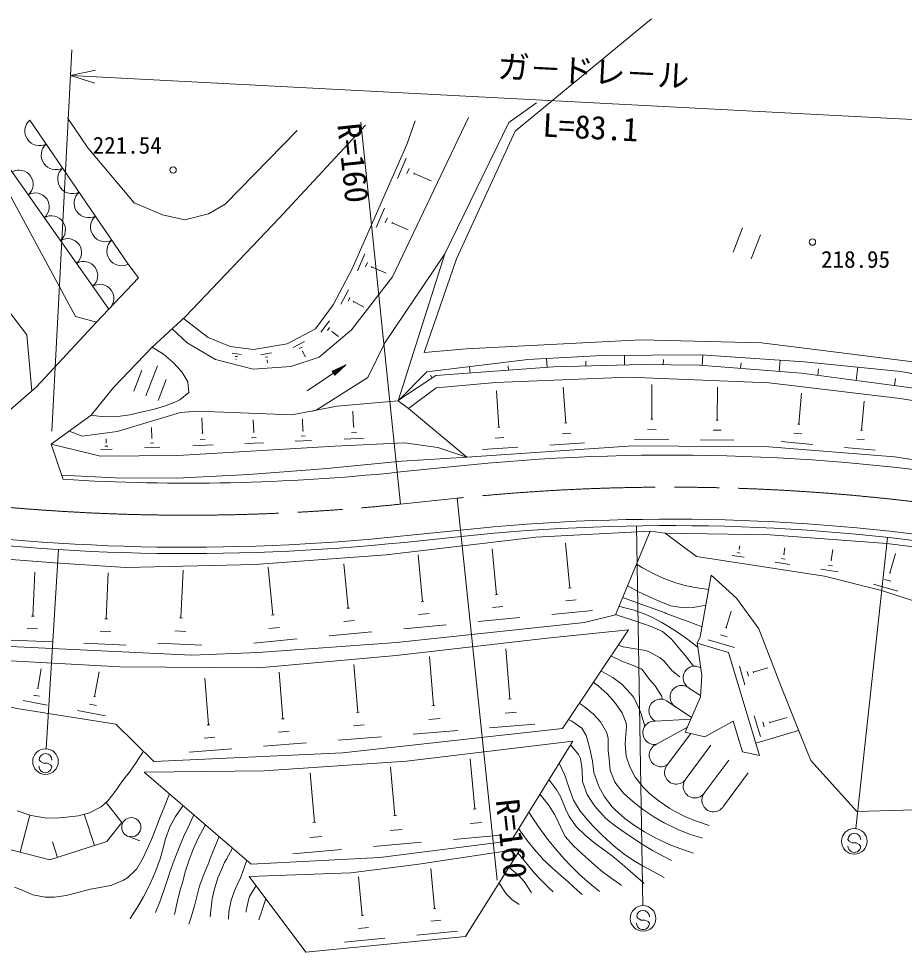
# Model space of a CAD drawing. Units: millimetres, scale not verified. Extents: x 40000 to 680000, y 20000 to 380000.
# Drawn here: x 305427 to 374614, y 259761 to 332674 of the extents above; entities that cross this region are included whole.
import ezdxf
from ezdxf.enums import TextEntityAlignment as Align

# ---------------------------------------------------------------- set-up
doc = ezdxf.new("R2010")
doc.units = ezdxf.units.MM
doc.header["$LTSCALE"] = 1000
doc.linetypes.add('CHAIN', pattern=[18.5, 12, -1.5, 3.5, -1.5])
doc.layers.add('M-BGD', color=7, linetype='Continuous', lineweight=13)
doc.layers.add('M-BMK', color=2, linetype='CHAIN', lineweight=13)
doc.styles.add('@ＭＳ ゴシック', font='')
doc.styles.add('ＭＳ ゴシック', font='')
doc.styles.get('@ＭＳ ゴシック').set_extended_font_data('@MS Gothic')
doc.styles.get('ＭＳ ゴシック').set_extended_font_data('MS Gothic')

msp = doc.modelspace()

# ---------------------------------------------------------------- linework, layer by layer
at = {"layer": 'M-BGD'}
for p, q in [((308021, 300449), (309584, 330240)), ((311435, 328659), (309479, 328243)), ((309479, 328243), (390938, 323970)), ((309479, 328243), (311381, 327625)), ((312476, 310001), (301131, 326050)), ((306294, 324756), (313987, 313507)), ((335261, 294762), (332146, 324600)), ((335012, 320194), (335699, 321790)), ((335749, 320587), (335920, 320986)), ((336292, 320530), (336334, 320630)), ((336313, 320580), (337659, 320001)), ((333363, 316362), (334017, 317883)), ((334064, 316736), (334228, 317117)), ((334582, 316683), (334623, 316778)), ((334603, 316730), (335843, 316196)), ((361971, 316330), (361249, 314447)), ((362661, 313907), (363383, 315789)), ((331903, 312971), (332482, 314316)), ((332523, 313302), (332668, 313638)), ((332981, 313254), (333017, 313338)), ((332999, 313296), (334136, 312807)), ((330594, 310366), (331194, 311507)), ((331161, 310614), (331311, 310899)), ((331560, 310541), (331597, 310612)), ((331579, 310576), (332391, 310149)), ((329040, 308202), (329703, 309084)), ((329553, 308334), (329719, 308555)), ((329880, 308218), (329922, 308273)), ((329901, 308246), (330423, 307853)), ((326864, 306993), (327757, 307469)), ((327341, 306904), (327565, 307022)), ((322111, 306543), (322801, 306459)), ((322345, 306304), (322517, 306283)), ((324343, 306434), (325171, 306573)), ((324695, 306238), (324902, 306273)), ((327568, 306680), (327624, 306710)), ((327596, 306695), (327824, 306266)), ((352764, 305633), (352746, 306381)), ((358810, 305592), (358874, 306405)), ((315372, 303219), (316273, 305572)), ((322384, 306089), (322427, 306084)), ((322406, 306086), (322403, 306067)), ((324814, 306003), (324866, 306011)), ((324840, 306007), (324876, 305794)), ((327954, 303614), (330995, 305630)), ((330995, 305630), (329919, 305147)), ((330995, 305630), (329935, 305123)), ((330995, 305630), (329950, 305100)), ((330995, 305630), (329965, 305078)), ((330995, 305630), (329979, 305057)), ((330995, 305630), (329998, 305028)), ((330995, 305630), (330017, 305000)), ((330995, 305630), (330043, 304961)), ((330995, 305630), (330056, 304941)), ((330995, 305630), (330070, 304920)), ((330995, 305630), (330084, 304898)), ((330995, 305630), (330094, 304883)), ((330995, 305630), (330108, 304863)), ((330995, 305630), (330121, 304843)), ((330995, 305630), (330131, 304827)), ((340689, 305003), (340651, 305509)), ((343704, 305231), (343678, 305572)), ((346719, 305459), (346668, 306141)), ((349741, 305559), (349732, 305933)), ((355787, 305645), (355793, 306053)), ((361825, 305357), (361859, 305796)), ((364840, 305122), (364908, 306000)), ((314430, 303579), (315061, 305226)), ((330131, 304827), (329919, 305147)), ((337730, 304611), (337591, 304823)), ((367847, 304819), (367915, 305335)), ((370845, 304424), (370981, 305456)), ((316313, 302858), (316944, 304505)), ((354886, 301408), (354900, 304116)), ((373843, 304029), (373914, 304565)), ((342935, 300764), (342745, 303605)), ((348162, 301097), (347975, 303901)), ((359998, 301326), (360012, 303906)), ((366368, 301013), (366590, 303435)), ((335878, 302241), (335085, 302834)), ((371268, 300522), (371479, 302814)), ((331595, 300804), (331542, 302023)), ((319782, 300305), (319730, 301509)), ((323789, 300393), (323747, 301350)), ((327628, 300474), (327588, 301385)), ((354802, 301408), (354970, 301407)), ((359917, 301326), (360079, 301325)), ((315828, 299903), (315792, 300734)), ((327588, 300472), (327669, 300475)), ((331546, 300802), (331643, 300806)), ((342849, 300759), (343021, 300770)), ((348077, 301092), (348247, 301103)), ((354546, 300605), (355217, 300601)), ((359670, 300550), (360318, 300547)), ((366291, 301020), (366445, 301006)), ((371194, 300528), (371343, 300515)), ((312271, 299560), (312258, 299852)), ((315791, 299901), (315866, 299904)), ((319605, 299822), (320001, 299839)), ((319733, 300303), (319832, 300307)), ((323628, 299953), (323988, 299969)), ((323744, 300391), (323834, 300395)), ((327014, 299668), (328310, 299724)), ((327483, 300078), (327807, 300092)), ((330856, 299835), (332415, 299902)), ((331420, 300328), (331810, 300345)), ((342646, 299916), (343334, 299962)), ((347876, 300257), (348557, 300303)), ((353536, 299805), (356219, 299791)), ((358695, 299778), (361285, 299765)), ((365992, 300301), (366609, 300245)), ((370903, 299830), (371502, 299775)), ((308892, 296699), (307968, 299450)), ((311851, 299009), (312736, 299048)), ((312171, 299289), (312393, 299299)), ((312243, 299559), (312298, 299561)), ((315260, 299157), (316459, 299209)), ((315694, 299536), (315994, 299549)), ((319032, 299321), (320614, 299390)), ((323107, 299498), (324546, 299561)), ((341669, 299021), (344421, 299205)), ((346909, 299371), (349634, 299553)), ((365000, 299646), (367466, 299420)), ((369938, 299193), (372335, 298974)), ((340425, 298437), (335358, 298116)), ((329222, 297514), (323420, 297076)), ((335358, 298116), (329222, 297514)), ((335002, 297249), (339423, 297710)), ((312962, 296808), (308781, 297028)), ((317790, 296784), (312962, 296808)), ((323420, 297076), (317790, 296784)), ((339683, 295224), (342798, 265386)), ((335521, 292276), (339942, 292737)), ((353697, 293068), (354189, 263408)), ((355939, 292491), (354765, 292655)), ((335573, 291778), (339994, 292240)), ((348484, 288212), (348148, 291718)), ((373289, 292168), (370814, 269425)), ((308551, 291209), (307586, 275657)), ((342759, 287692), (342416, 291266)), ((361790, 290943), (361557, 290979)), ((361746, 291235), (361688, 291244)), ((361717, 291239), (361757, 291498)), ((365206, 290824), (365289, 291360)), ((368903, 290383), (369032, 291214)), ((336984, 287167), (336635, 290811)), ((362095, 290610), (361166, 290754)), ((365668, 290054), (364532, 290230)), ((365295, 290461), (365011, 290505)), ((365241, 290818), (365170, 290829)), ((368945, 290377), (368861, 290390)), ((373482, 289380), (373935, 290920)), ((318106, 285871), (318274, 289600)), ((325288, 286105), (324929, 289846)), ((331161, 286638), (330827, 290113)), ((369454, 289465), (368099, 289676)), ((369009, 289950), (368670, 290003)), ((306527, 286006), (306682, 289454)), ((312266, 285809), (312427, 289397)), ((373552, 288742), (373078, 288881)), ((373541, 289362), (373423, 289397)), ((348584, 288221), (348384, 288202)), ((374095, 287965), (372201, 288522)), ((342860, 287701), (342657, 287682)), ((348976, 287291), (348177, 287214)), ((331265, 286648), (331056, 286628)), ((337087, 287177), (336881, 287157)), ((343258, 286757), (342446, 286679)), ((306628, 286001), (306427, 286011)), ((318213, 285866), (317999, 285875)), ((325394, 286115), (325182, 286095)), ((337491, 286219), (336667, 286140)), ((344568, 285900), (341323, 285589)), ((350266, 286447), (347070, 286140)), ((360688, 285107), (361075, 286409)), ((312369, 285805), (312162, 285814)), ((325809, 285128), (324961, 285046)), ((331675, 285675), (330839, 285595)), ((338821, 285349), (335527, 285033)), ((360624, 285126), (360753, 285088)), ((306886, 285023), (306082, 285059)), ((312636, 284795), (311806, 284833)), ((318488, 284825), (317633, 284864)), ((333025, 284793), (329682, 284472)), ((360245, 284562), (360763, 284408)), ((308049, 284004), (304833, 284148)), ((313835, 283744), (310518, 283893)), ((319724, 283742), (316304, 283895)), ((327179, 284232), (323787, 283907)), ((359283, 284170), (361356, 283555)), ((343800, 279548), (343484, 283467)), ((331915, 278508), (331613, 282244)), ((337825, 279025), (337516, 282852)), ((306915, 280373), (307195, 281896)), ((311361, 279739), (311713, 281655)), ((326070, 277996), (325776, 281642)), ((361727, 282099), (362161, 280646)), ((362326, 281685), (362435, 281321)), ((362803, 281679), (362830, 281588)), ((362816, 281633), (363953, 281973)), ((320255, 277526), (319960, 281172)), ((306974, 280362), (306857, 280384)), ((357792, 280401), (358693, 279825)), ((307647, 279074), (305770, 279419)), ((307046, 279767), (306577, 279853)), ((311429, 279726), (311293, 279751)), ((343911, 279557), (343690, 279539)), ((356166, 279319), (357977, 278087)), ((312207, 278236), (310035, 278635)), ((311512, 279037), (310970, 279137)), ((337933, 279034), (337716, 279016)), ((326175, 278004), (325966, 277988)), ((332022, 278516), (331809, 278499)), ((338343, 278018), (337475, 277948)), ((344328, 278522), (343444, 278450)), ((355146, 277819), (357924, 277968)), ((362886, 278221), (363368, 276608)), ((364095, 277704), (365460, 278112)), ((320359, 277534), (320150, 277517)), ((332424, 277520), (331572, 277451)), ((339730, 277081), (336257, 276801)), ((345742, 277567), (342202, 277281)), ((355243, 276008), (357663, 277354)), ((363001, 276092), (366355, 277095)), ((363551, 277761), (363671, 277358)), ((364080, 277754), (364110, 277653)), ((320753, 276557), (319918, 276489)), ((326569, 277027), (325733, 276959)), ((333784, 276601), (330377, 276325)), ((356124, 274422), (357930, 276859)), ((322088, 275655), (318745, 275385)), ((327904, 276125), (324561, 275855)), ((357582, 273342), (359506, 275939)), ((307125, 274670), (307025, 274788)), ((307370, 274531), (307125, 274670)), ((307670, 274528), (307370, 274531)), ((307915, 274416), (307670, 274528)), ((308021, 274280), (307915, 274416)), ((334821, 270437), (334480, 274233)), ((341055, 270964), (340703, 274882)), ((359040, 272262), (360895, 274766)), ((328534, 269905), (328186, 273777)), ((360498, 271182), (362422, 273779)), ((313491, 269893), (312266, 271456)), ((311346, 268109), (310553, 270552)), ((341170, 270975), (340939, 270954)), ((305554, 267580), (306307, 270483)), ((328653, 269916), (328415, 269894)), ((334938, 270448), (334704, 270426)), ((341617, 269896), (340692, 269813)), ((335391, 269354), (334453, 269269)), ((308470, 267176), (308074, 268397)), ((313956, 268830), (314890, 268473)), ((329112, 268806), (328161, 268721)), ((336899, 268354), (333147, 268018)), ((343103, 268911), (339405, 268579)), ((370306, 268442), (370206, 268560)), ((370551, 268303), (370306, 268442)), ((330641, 267793), (326836, 267451)), ((344104, 266986), (344011, 267745)), ((370851, 268300), (370551, 268303)), ((371097, 268189), (370851, 268300)), ((371203, 268052), (371097, 268189)), ((337924, 263175), (337618, 266299)), ((332269, 262614), (331971, 265659)), ((332368, 262624), (332170, 262604)), ((338023, 263185), (337825, 263165)), ((353806, 262419), (353706, 262537)), ((338415, 262261), (337621, 262183)), ((354051, 262279), (353806, 262419)), ((354351, 262277), (354051, 262279)), ((354596, 262165), (354351, 262277)), ((354702, 262029), (354596, 262165)), ((332758, 261703), (331967, 261626)), ((339699, 261425), (336523, 261114)), ((334038, 260870), (330873, 260560))]:
    msp.add_line(p, q, dxfattribs=at)
for points in [[(379451, 328857), (398013, 300828), (388721, 303377), (377794, 305563), (363449, 307349), (354035, 307590), (340399, 306902), (337106, 306617), (339626, 313907), (344221, 323881), (354867, 332674)], [(306466, 303620), (306069, 307978), (291798, 326655)], [(335085, 302834), (338715, 314310), (343722, 324559), (345878, 326110)], [(311505, 308977), (309872, 309418), (303790, 320610), (300719, 324966)], [(327180, 323939), (321546, 318182), (320262, 317430), (318404, 316961), (316656, 317350), (314437, 318294), (310831, 322598), (309233, 324920)], [(340576, 324951), (334642, 312520), (331435, 308370), (328902, 306231), (326701, 305499), (323751, 305302), (320806, 306057), (318597, 307360), (317422, 308455)], [(318298, 309260), (320236, 307785), (321951, 307066), (323773, 306844), (326409, 307286), (328605, 308455), (330001, 310314), (331486, 313134), (335740, 322838), (336401, 324684)], [(332527, 324346), (325782, 317089), (318453, 309403), (315862, 307022), (312831, 303871), (311099, 301705), (307968, 299450)], [(328344, 302035), (328680, 302100), (332705, 304646), (334026, 307348), (338715, 314310)], [(313987, 313507), (314792, 312444), (311505, 308977), (306817, 303925), (304581, 301983), (302224, 300213), (301548, 299774)], [(315862, 307022), (316743, 306462), (317458, 305850), (317491, 305816), (318176, 305102), (318638, 304320), (318712, 303483), (318017, 302907), (317762, 302790), (316818, 302400), (315927, 302158), (315103, 301964), (314119, 301728), (313184, 301597), (312801, 301581), (311861, 301607), (311099, 301705)], [(335085, 302834), (337304, 305102), (345191, 306062), (351031, 306372), (358729, 306414), (366789, 305873), (374344, 305121), (382489, 303638), (393201, 301313), (395564, 299619)], [(395564, 299619), (385960, 301884), (375577, 303800), (366571, 304987), (358621, 305607), (354137, 305667), (347198, 305496), (338022, 304801), (335248, 302994), (335085, 302834)], [(340425, 298437), (335878, 302241), (338037, 303840), (342690, 304270), (353070, 304690), (364056, 304241), (374291, 303018), (382882, 301621), (389582, 300192), (395077, 298784), (404909, 295957), (414487, 292227), (424297, 288074), (432768, 283434), (441909, 278325), (450605, 273719), (458229, 269798)], [(309367, 300457), (310397, 300063), (313109, 300433), (318082, 301928), (319423, 302020), (326758, 301729), (330318, 302417), (335085, 302834)], [(340425, 298437), (338162, 299194), (335558, 299539), (330134, 299285), (317857, 298562), (311820, 298507), (307968, 299450)], [(458229, 269798), (456353, 270123), (450220, 272715), (441376, 276619), (432253, 280902), (423071, 284875), (413485, 288821), (403857, 292419), (394203, 295238), (382038, 297200), (373848, 298458), (364024, 299250), (353432, 299306), (340425, 298437)], [(354765, 292655), (352047, 286116), (349631, 285515), (334947, 283965), (324133, 283176), (318962, 282974), (300382, 283859), (293843, 285151)], [(294146, 291789), (303456, 290532), (308237, 290166), (313769, 289805), (323873, 290058), (334132, 290797), (345817, 292172), (354765, 292655)], [(409838, 275419), (400035, 278851), (393344, 280935), (383365, 282969), (379856, 285749), (372822, 288019), (368374, 289127), (358373, 290683), (355939, 292491)], [(355939, 292491), (364141, 292366), (373253, 291695), (381176, 290690), (392461, 288523), (402103, 285874), (415223, 280977)], [(359331, 288102), (358246, 288252), (357386, 288438), (356772, 288614), (355822, 288942), (355033, 289309), (354156, 289796), (353688, 290062)], [(358434, 283900), (358673, 284395), (359529, 289212)], [(359529, 289212), (361511, 287421), (363260, 285022), (365021, 280437), (366522, 276678), (367323, 274733)], [(359111, 286860), (358116, 286684), (357361, 286675), (356369, 286824), (355514, 287151), (354711, 287516), (353857, 287912), (352993, 288391)], [(358811, 285172), (357716, 285590), (356909, 285895), (356018, 286229), (355922, 286265), (354989, 286612), (354197, 286904), (353259, 287245), (352614, 287480)], [(358472, 283592), (357605, 284263), (356886, 284766), (356536, 284990), (355674, 285528), (354842, 285967), (354417, 286152), (353519, 286480), (352566, 286726), (352324, 286782)], [(358152, 282107), (357517, 282921), (357064, 283448), (356433, 284207), (355723, 284816), (354838, 285210), (354229, 285414), (353338, 285734), (352422, 286026), (352057, 286140)], [(367323, 274733), (370904, 270747), (376329, 270907), (377031, 278635), (377853, 282538), (379105, 285266), (379856, 285749)], [(353064, 284957), (347901, 277240), (330758, 275348), (315994, 274661), (313028, 277577), (305294, 278791), (299959, 279979), (293215, 284220)], [(293215, 284220), (302853, 282624), (313333, 282066), (324186, 281981), (334906, 282947), (346725, 284302), (353064, 284957)], [(357089, 281268), (356458, 281766), (355851, 282486), (355534, 282767), (354681, 283233), (354400, 283323), (353436, 283493), (352645, 283631), (352248, 283738)], [(358434, 283900), (358472, 283592), (358784, 281378), (358687, 279716), (357487, 276963), (359027, 276601), (361249, 277802), (361971, 275411), (363289, 275126)], [(363289, 275126), (360884, 283174), (358434, 283900)], [(355725, 279523), (355657, 279793), (355158, 280576), (354699, 281080), (354141, 281840), (354065, 281893), (353182, 282261), (352545, 282488), (351690, 282903)], [(354346, 277424), (354064, 278380), (353897, 278784), (353474, 279659), (353231, 279985), (352546, 280700), (351838, 281218), (350981, 281688), (350901, 281724)], [(359373, 269656), (358300, 270030), (357471, 270362), (356656, 270791), (356306, 271006), (355451, 271570), (354727, 272150), (354225, 272649), (353584, 273440), (353158, 274255), (352885, 275085), (352809, 276041), (352825, 276449), (352906, 277401), (352878, 277653), (352578, 278467), (352012, 279282), (351394, 279940), (350694, 280561), (350314, 280847)], [(358856, 268688), (357839, 269000), (356990, 269337), (356804, 269417), (355848, 269869), (355043, 270339), (354277, 270872), (353437, 271514), (353417, 271530), (352665, 272188), (352067, 272954), (351995, 273066), (351641, 273960), (351553, 274864), (351484, 275535), (351469, 276470), (351363, 276892), (350881, 277751), (350325, 278368), (349599, 278969), (349219, 279211)], [(358140, 267507), (357069, 267859), (356247, 268182), (355372, 268599), (355260, 268656), (354322, 269160), (353526, 269659), (352790, 270217), (352031, 270893), (351793, 271122), (351179, 271893), (350736, 272762), (350686, 272864), (350371, 273806), (350243, 274694), (350050, 275663), (350021, 275757), (349768, 276687), (349415, 277263), (348643, 277822), (348369, 277939)], [(348717, 276262), (343899, 268481), (333633, 267169), (323590, 266658), (315220, 273833)], [(315220, 273833), (324600, 273928), (335724, 274691), (348717, 276262)], [(348530, 275960), (349154, 275210), (349314, 274901), (349459, 274007), (349481, 273090), (349500, 273011), (349846, 272074), (350363, 271284), (350602, 270982), (351308, 270219), (352019, 269636), (352804, 269093), (353370, 268708), (354207, 268149), (354949, 267708), (355821, 267243), (356419, 266934)], [(315176, 275466), (314544, 274518), (314048, 273812), (313541, 273142), (312961, 272313), (312403, 271595), (311859, 271133), (310971, 270658), (310096, 270433), (309140, 270317), (308622, 270258), (307621, 270228), (306690, 270388), (306304, 270483), (305309, 270804)], [(347650, 274539), (348063, 273641), (348147, 273438), (348447, 272503), (348768, 271654), (349294, 270789), (349889, 270069), (350275, 269652), (350979, 268927), (351686, 268282), (351917, 268082), (352723, 267433), (353449, 266936), (354205, 266493), (355101, 266009), (355850, 265605)], [(346852, 273249), (347462, 272435), (347792, 271877), (348144, 270979), (348424, 270361), (349014, 269569), (349686, 268907), (350465, 268252), (351220, 267721), (351819, 267271), (352583, 266643), (353230, 266084), (354024, 265375), (354279, 265146)], [(317208, 272129), (316813, 271147), (316509, 270388), (316144, 269434), (315802, 268564), (315569, 268039), (315158, 267130), (314649, 266292), (314624, 266258), (313933, 265581), (313627, 265397), (312697, 265018), (311797, 264830), (311050, 264686), (310037, 264432), (309143, 264207), (308217, 264075), (307509, 264072), (306543, 264262), (305696, 264615), (305105, 264841)], [(346147, 272111), (346807, 271285), (347315, 270507), (347350, 270446), (347744, 269557), (348120, 268817), (348761, 268071), (349450, 267459), (350213, 266764), (350916, 266163), (351601, 265634), (352378, 265077), (352531, 264974)], [(313491, 269893), (312305, 268420), (307866, 266980), (303596, 268088), (300223, 270810)], [(318274, 271215), (317679, 270361), (317244, 269557), (316894, 268617), (316676, 267725), (316471, 267064), (316106, 266086), (315753, 265233), (315314, 264340), (315184, 264101), (314717, 263281), (314145, 262402), (314131, 262381)], [(350792, 264505), (349894, 265274), (349215, 265877), (348591, 266488), (348046, 267073), (347360, 267849), (346778, 268566), (346193, 269360), (345665, 270120), (345283, 270716)], [(319117, 270492), (318656, 269546), (318313, 268784), (317908, 267822), (317583, 266958), (317247, 266017), (317158, 265770), (316843, 264815), (316534, 263901), (316457, 263704), (316107, 262868)], [(317597, 262706), (317840, 263791), (318053, 264631), (318188, 265118), (318466, 266113), (318745, 266994), (319089, 267866), (319481, 268727), (319963, 269631), (320014, 269723)], [(344483, 269424), (345146, 268502), (345685, 267813), (346342, 267083), (346358, 267066), (347093, 266351), (347794, 265745), (348383, 265229), (349066, 264615), (349443, 264277)], [(321088, 268802), (320679, 267799), (320345, 266962), (320297, 266841), (319916, 265907), (319580, 265009), (319497, 264753), (319261, 263806), (319159, 263396), (318903, 262512), (318728, 261954)], [(322141, 267900), (321653, 267037), (321517, 266764), (321111, 265875), (320998, 265568), (320703, 264627), (320556, 263939), (320432, 263016), (320398, 262524)], [(344640, 267839), (340331, 260985), (327855, 259761), (323438, 265684)], [(323438, 265684), (331387, 265982), (336494, 266613), (344640, 267839)], [(323248, 266951), (322919, 266000), (322762, 265580), (322352, 264684), (322033, 263838), (321856, 262918), (321806, 262348)], [(344435, 267512), (345138, 266634), (345696, 265976), (346171, 265470), (346825, 264813), (347185, 264475)], [(343734, 266398), (344509, 265750), (344917, 265284), (345452, 264463), (345487, 264398)], [(323973, 264967), (323461, 264132), (323395, 263963), (323198, 263016), (323187, 262890)], [(342951, 265152), (343516, 264323), (343959, 263892), (344533, 263490)], [(324744, 263932), (324436, 262991), (324406, 262908), (324177, 262309)]]:
    msp.add_lwpolyline(points, dxfattribs=at)
for centre, radius in [((317491, 320853), 250), ((367435, 315229), 250), ((307524, 274659), 1000), ((314224, 269531), 750), ((370705, 268431), 1000), ((354205, 262408), 1000)]:
    msp.add_circle(centre, radius, dxfattribs=at)
for centre, radius, start, end in [((307055, 323900), 1145, 131.63272, 297.09645), ((308337, 322025), 1145, 131.63272, 297.09645), ((305464, 319753), 1096, 310.28428, 120.22536), ((309619, 320151), 1145, 131.63272, 297.09645), ((306725, 317970), 1096, 310.28428, 120.22536), ((310901, 318276), 1145, 131.63272, 297.09645), ((307985, 316187), 1096, 310.28428, 120.22536), ((312183, 316401), 1145, 131.63272, 297.09645), ((309246, 314404), 1096, 310.28428, 120.22536), ((313465, 314526), 1145, 131.63272, 297.09645), ((310506, 312620), 1096, 310.28428, 120.22536), ((311767, 310837), 1096, 310.28428, 120.22536), ((356298, 136089), 162500, 65.89759, 95.96085), ((318645, 453897), 157500, 266.44951, 275.96085), ((318645, 453897), 162500, 261.44223, 275.96085), ((356298, 136089), 157500, 65.89759, 95.96086), ((318645, 453897), 163000, 261.44223, 275.96085), ((356298, 136089), 157000, 65.89759, 95.96086), ((358249, 281200), 912, 59.98821, 238.74023), ((357225, 279692), 912, 51.35353, 243.40468), ((355577, 278623), 912, 49.74133, 241.79248), ((355099, 276908), 912, 87.0312, 279.08235), ((355600, 275168), 912, 113.05936, 305.11051), ((307525, 274784), 500, 359.55488, 179.55488), ((307521, 274284), 500, 179.55488, 359.55488), ((356796, 273805), 912, 137.44064, 329.49179), ((358254, 272725), 912, 137.44064, 329.49179), ((359712, 271645), 912, 137.44064, 329.49179), ((370706, 268556), 500, 359.55488, 179.55488), ((370703, 268056), 500, 179.55488, 359.55488), ((354206, 262533), 500, 359.55488, 179.55488), ((354202, 262033), 500, 179.55488, 359.55488)]:
    msp.add_arc(centre, radius, start, end, dxfattribs=at)
at = {"layer": 'M-BMK'}
msp.add_line((335261, 294762), (339683, 295224), dxfattribs=at)
for centre, start, end in [((356298, 136089), 90.94937, 95.96085), ((356298, 136089), 83.78712, 90.94937), ((318645, 453897), 263.94281, 265.73348), ((318645, 453897), 268.24009, 275.402), ((318645, 453897), 275.402, 275.96085), ((356298, 136089), 82.26513, 83.78712), ((318645, 453897), 265.73348, 266.44951), ((318645, 453897), 266.44951, 268.24009)]:
    msp.add_arc(centre, 160000, start, end, dxfattribs=at)

# ---------------------------------------------------------------- texts
at = {"layer": 'M-BGD', "style": 'ＭＳ ゴシック'}
msp.add_text('ガ－ドレ－ル', height=1833, rotation=356.997, dxfattribs=at).set_placement((350261, 327105), align=Align.BOTTOM_CENTER)
at = {"layer": 'M-BGD', "style": '@ＭＳ ゴシック'}
msp.add_text('L=83.1', height=1833, rotation=356.997, dxfattribs=at).set_placement((350156, 325108), align=Align.TOP_CENTER)
at = {"layer": 'M-BGD', "style": 'ＭＳ ゴシック'}
msp.add_text('R=160', height=1833, rotation=275.961, dxfattribs=at).set_placement((332146, 324600), align=Align.TOP_LEFT)
for s, p in [('221.54', (313906, 322788)), ('218.95', (370805, 313877))]:
    msp.add_text(s, height=1320, dxfattribs=at).set_placement(p, align=Align.MIDDLE_CENTER)
msp.add_text('R=160', height=1833, rotation=275.961, dxfattribs=at).set_placement((342798, 265386), align=Align.BOTTOM_RIGHT)

doc.saveas('drawing.dxf')
